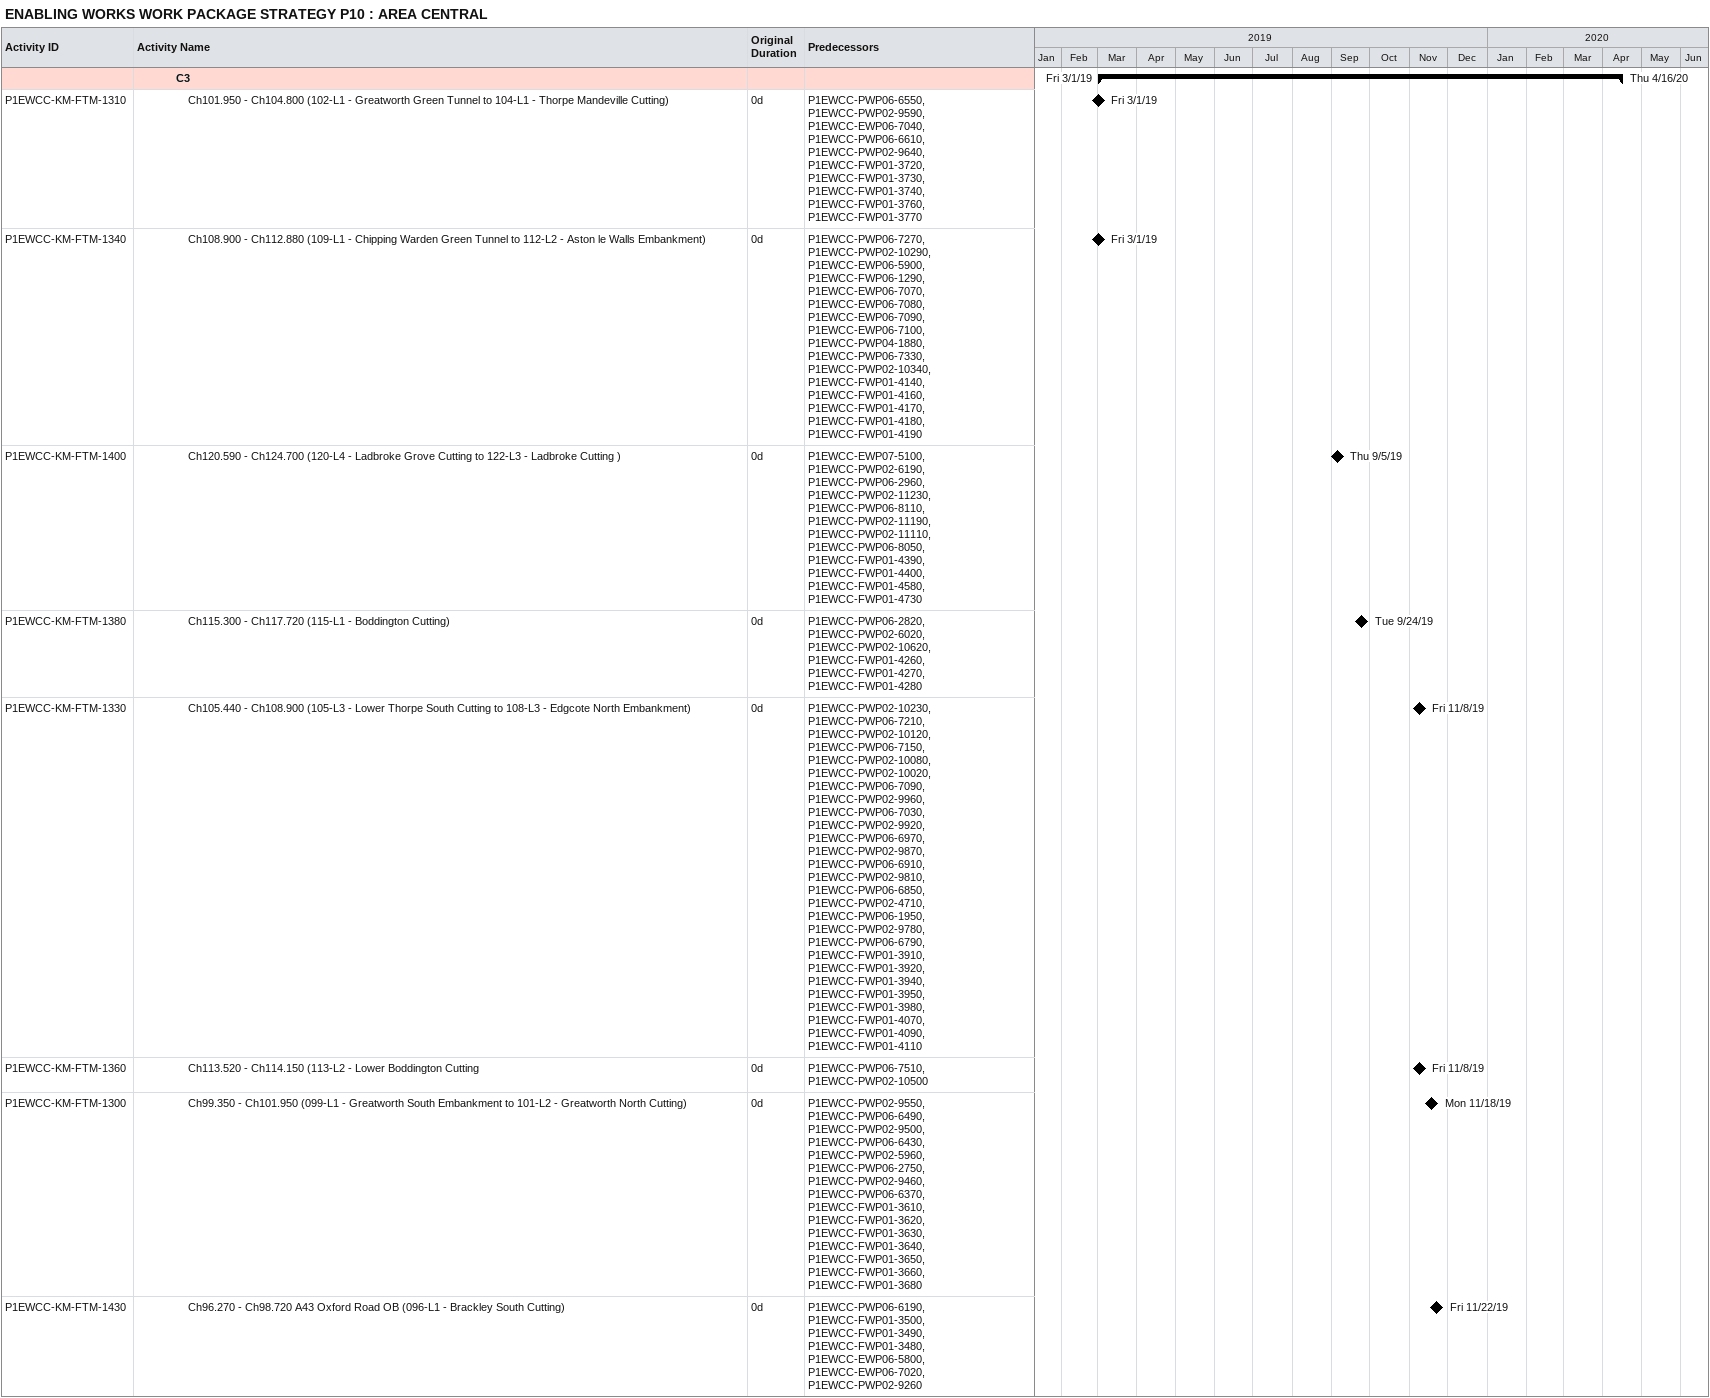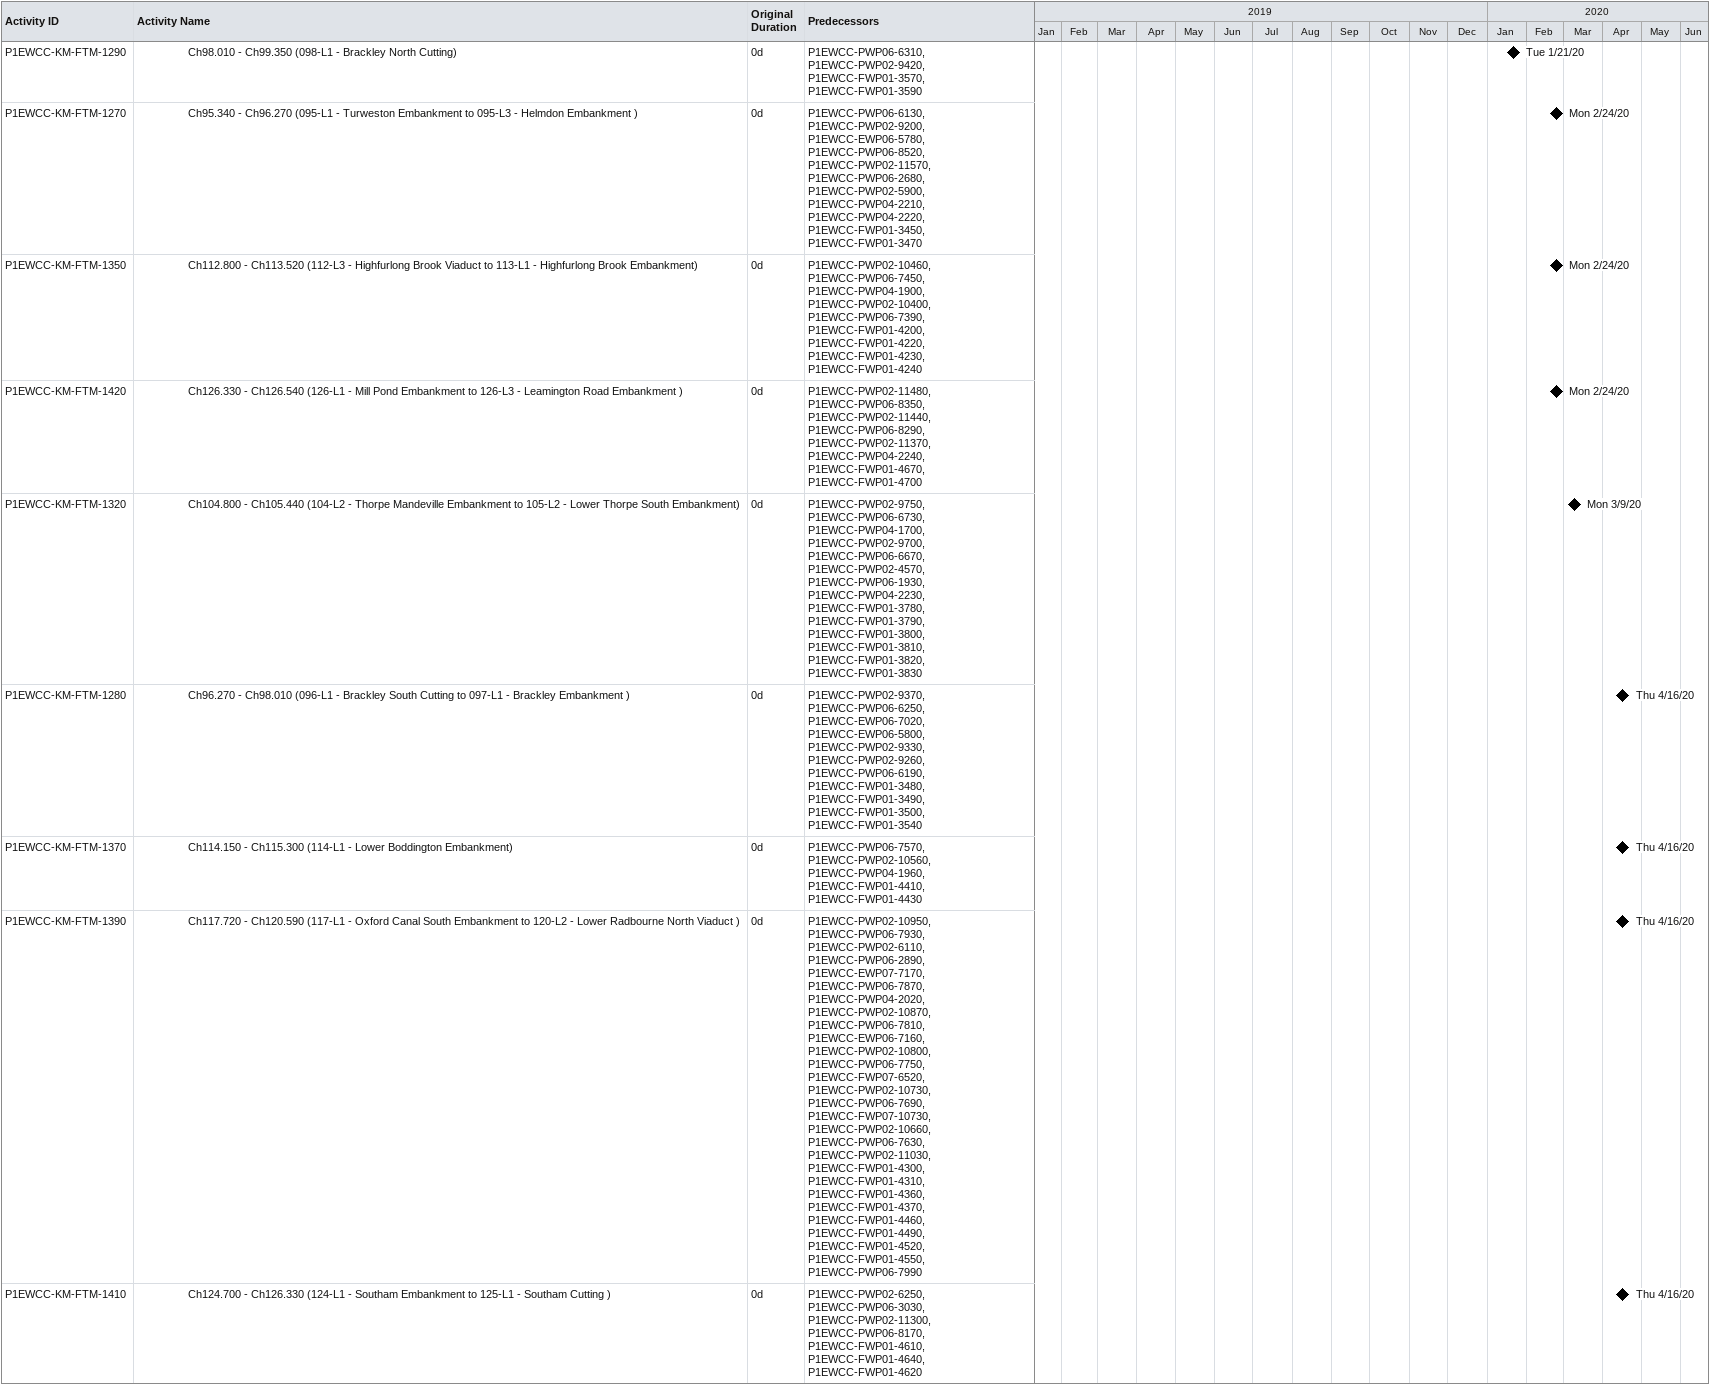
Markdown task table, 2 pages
ENABLING WORKS WORK PACKAGE STRATEGY P10 : AREA CENTRAL

| ID | Level | Task | Original duration | Start | Finish | Predecessors |
|---|---|---|---|---|---|---|
|  | 4 | **C3** |  | 2019-03-01 | 2020-04-16 |  |
| P1EWCC-KM-FTM-1310 | 5 | Ch101.950 - Ch104.800 (102-L1 - Greatworth Green Tunnel to 104-L1 - Thorpe Mandeville Cutting) | 0d | 2019-03-01 | 2019-03-01 | P1EWCC-PWP06-6550, P1EWCC-PWP02-9590, P1EWCC-EWP06-7040, P1EWCC-PWP06-6610, P1EWCC-PWP02-9640, P1EWCC-FWP01-3720, P1EWCC-FWP01-3730, P1EWCC-FWP01-3740, P1EWCC-FWP01-3760, P1EWCC-FWP01-3770 |
| P1EWCC-KM-FTM-1340 | 5 | Ch108.900 - Ch112.880 (109-L1 - Chipping Warden Green Tunnel to 112-L2 - Aston le Walls Embankment) | 0d | 2019-03-01 | 2019-03-01 | P1EWCC-PWP06-7270, P1EWCC-PWP02-10290, P1EWCC-EWP06-5900, P1EWCC-FWP06-1290, P1EWCC-EWP06-7070, P1EWCC-EWP06-7080, P1EWCC-EWP06-7090, P1EWCC-EWP06-7100, P1EWCC-PWP04-1880, P1EWCC-PWP06-7330, P1EWCC-PWP02-10340, P1EWCC-FWP01-4140, P1EWCC-FWP01-4160, P1EWCC-FWP01-4170, P1EWCC-FWP01-4180, P1EWCC-FWP01-4190 |
| P1EWCC-KM-FTM-1400 | 5 | Ch120.590 - Ch124.700 (120-L4 - Ladbroke Grove Cutting to 122-L3 - Ladbroke Cutting ) | 0d | 2019-09-05 | 2019-09-05 | P1EWCC-EWP07-5100, P1EWCC-PWP02-6190, P1EWCC-PWP06-2960, P1EWCC-PWP02-11230, P1EWCC-PWP06-8110, P1EWCC-PWP02-11190, P1EWCC-PWP02-11110, P1EWCC-PWP06-8050, P1EWCC-FWP01-4390, P1EWCC-FWP01-4400, P1EWCC-FWP01-4580, P1EWCC-FWP01-4730 |
| P1EWCC-KM-FTM-1380 | 5 | Ch115.300 - Ch117.720 (115-L1 - Boddington Cutting) | 0d | 2019-09-24 | 2019-09-24 | P1EWCC-PWP06-2820, P1EWCC-PWP02-6020, P1EWCC-PWP02-10620, P1EWCC-FWP01-4260, P1EWCC-FWP01-4270, P1EWCC-FWP01-4280 |
| P1EWCC-KM-FTM-1330 | 5 | Ch105.440 - Ch108.900 (105-L3 - Lower Thorpe South Cutting to 108-L3 - Edgcote North Embankment) | 0d | 2019-11-08 | 2019-11-08 | P1EWCC-PWP02-10230, P1EWCC-PWP06-7210, P1EWCC-PWP02-10120, P1EWCC-PWP06-7150, P1EWCC-PWP02-10080, P1EWCC-PWP02-10020, P1EWCC-PWP06-7090, P1EWCC-PWP02-9960, P1EWCC-PWP06-7030, P1EWCC-PWP02-9920, P1EWCC-PWP06-6970, P1EWCC-PWP02-9870, P1EWCC-PWP06-6910, P1EWCC-PWP02-9810, P1EWCC-PWP06-6850, P1EWCC-PWP02-4710, P1EWCC-PWP06-1950, P1EWCC-PWP02-9780, P1EWCC-PWP06-6790, P1EWCC-FWP01-3910, P1EWCC-FWP01-3920, P1EWCC-FWP01-3940, P1EWCC-FWP01-3950, P1EWCC-FWP01-3980, P1EWCC-FWP01-4070, P1EWCC-FWP01-4090, P1EWCC-FWP01-4110 |
| P1EWCC-KM-FTM-1360 | 5 | Ch113.520 - Ch114.150 (113-L2 - Lower Boddington Cutting | 0d | 2019-11-08 | 2019-11-08 | P1EWCC-PWP06-7510, P1EWCC-PWP02-10500 |
| P1EWCC-KM-FTM-1300 | 5 | Ch99.350 - Ch101.950 (099-L1 - Greatworth South Embankment to 101-L2 - Greatworth North Cutting) | 0d | 2019-11-18 | 2019-11-18 | P1EWCC-PWP02-9550, P1EWCC-PWP06-6490, P1EWCC-PWP02-9500, P1EWCC-PWP06-6430, P1EWCC-PWP02-5960, P1EWCC-PWP06-2750, P1EWCC-PWP02-9460, P1EWCC-PWP06-6370, P1EWCC-FWP01-3610, P1EWCC-FWP01-3620, P1EWCC-FWP01-3630, P1EWCC-FWP01-3640, P1EWCC-FWP01-3650, P1EWCC-FWP01-3660, P1EWCC-FWP01-3680 |
| P1EWCC-KM-FTM-1430 | 5 | Ch96.270 - Ch98.720 A43 Oxford Road OB (096-L1 - Brackley South Cutting) | 0d | 2019-11-22 | 2019-11-22 | P1EWCC-PWP06-6190, P1EWCC-FWP01-3500, P1EWCC-FWP01-3490, P1EWCC-FWP01-3480, P1EWCC-EWP06-5800, P1EWCC-EWP06-7020, P1EWCC-PWP02-9260 |
| P1EWCC-KM-FTM-1290 | 5 | Ch98.010 - Ch99.350 (098-L1 - Brackley North Cutting) | 0d | 2020-01-21 | 2020-01-21 | P1EWCC-PWP06-6310, P1EWCC-PWP02-9420, P1EWCC-FWP01-3570, P1EWCC-FWP01-3590 |
| P1EWCC-KM-FTM-1270 | 5 | Ch95.340 - Ch96.270 (095-L1 - Turweston Embankment to 095-L3 - Helmdon Embankment ) | 0d | 2020-02-24 | 2020-02-24 | P1EWCC-PWP06-6130, P1EWCC-PWP02-9200, P1EWCC-EWP06-5780, P1EWCC-PWP06-8520, P1EWCC-PWP02-11570, P1EWCC-PWP06-2680, P1EWCC-PWP02-5900, P1EWCC-PWP04-2210, P1EWCC-PWP04-2220, P1EWCC-FWP01-3450, P1EWCC-FWP01-3470 |
| P1EWCC-KM-FTM-1350 | 5 | Ch112.800 - Ch113.520 (112-L3 - Highfurlong Brook Viaduct to 113-L1 - Highfurlong Brook Embankment) | 0d | 2020-02-24 | 2020-02-24 | P1EWCC-PWP02-10460, P1EWCC-PWP06-7450, P1EWCC-PWP04-1900, P1EWCC-PWP02-10400, P1EWCC-PWP06-7390, P1EWCC-FWP01-4200, P1EWCC-FWP01-4220, P1EWCC-FWP01-4230, P1EWCC-FWP01-4240 |
| P1EWCC-KM-FTM-1420 | 5 | Ch126.330 - Ch126.540 (126-L1 - Mill Pond Embankment to 126-L3 - Leamington Road Embankment ) | 0d | 2020-02-24 | 2020-02-24 | P1EWCC-PWP02-11480, P1EWCC-PWP06-8350, P1EWCC-PWP02-11440, P1EWCC-PWP06-8290, P1EWCC-PWP02-11370, P1EWCC-PWP04-2240, P1EWCC-FWP01-4670, P1EWCC-FWP01-4700 |
| P1EWCC-KM-FTM-1320 | 5 | Ch104.800 - Ch105.440 (104-L2 - Thorpe Mandeville Embankment to 105-L2 - Lower Thorpe South Embankment) | 0d | 2020-03-09 | 2020-03-09 | P1EWCC-PWP02-9750, P1EWCC-PWP06-6730, P1EWCC-PWP04-1700, P1EWCC-PWP02-9700, P1EWCC-PWP06-6670, P1EWCC-PWP02-4570, P1EWCC-PWP06-1930, P1EWCC-PWP04-2230, P1EWCC-FWP01-3780, P1EWCC-FWP01-3790, P1EWCC-FWP01-3800, P1EWCC-FWP01-3810, P1EWCC-FWP01-3820, P1EWCC-FWP01-3830 |
| P1EWCC-KM-FTM-1280 | 5 | Ch96.270 - Ch98.010 (096-L1 - Brackley South Cutting to 097-L1 - Brackley Embankment ) | 0d | 2020-04-16 | 2020-04-16 | P1EWCC-PWP02-9370, P1EWCC-PWP06-6250, P1EWCC-EWP06-7020, P1EWCC-EWP06-5800, P1EWCC-PWP02-9330, P1EWCC-PWP02-9260, P1EWCC-PWP06-6190, P1EWCC-FWP01-3480, P1EWCC-FWP01-3490, P1EWCC-FWP01-3500, P1EWCC-FWP01-3540 |
| P1EWCC-KM-FTM-1370 | 5 | Ch114.150 - Ch115.300 (114-L1 - Lower Boddington Embankment) | 0d | 2020-04-16 | 2020-04-16 | P1EWCC-PWP06-7570, P1EWCC-PWP02-10560, P1EWCC-PWP04-1960, P1EWCC-FWP01-4410, P1EWCC-FWP01-4430 |
| P1EWCC-KM-FTM-1390 | 5 | Ch117.720 - Ch120.590 (117-L1 - Oxford Canal South Embankment to 120-L2 - Lower Radbourne North Viaduct ) | 0d | 2020-04-16 | 2020-04-16 | P1EWCC-PWP02-10950, P1EWCC-PWP06-7930, P1EWCC-PWP02-6110, P1EWCC-PWP06-2890, P1EWCC-EWP07-7170, P1EWCC-PWP06-7870, P1EWCC-PWP04-2020, P1EWCC-PWP02-10870, P1EWCC-PWP06-7810, P1EWCC-EWP06-7160, P1EWCC-PWP02-10800, P1EWCC-PWP06-7750, P1EWCC-FWP07-6520, P1EWCC-PWP02-10730, P1EWCC-PWP06-7690, P1EWCC-FWP07-10730, P1EWCC-PWP02-10660, P1EWCC-PWP06-7630, P1EWCC-PWP02-11030, P1EWCC-FWP01-4300, P1EWCC-FWP01-4310, P1EWCC-FWP01-4360, P1EWCC-FWP01-4370, P1EWCC-FWP01-4460, P1EWCC-FWP01-4490, P1EWCC-FWP01-4520, P1EWCC-FWP01-4550, P1EWCC-PWP06-7990 |
| P1EWCC-KM-FTM-1410 | 5 | Ch124.700 - Ch126.330 (124-L1 - Southam Embankment to 125-L1 - Southam Cutting ) | 0d | 2020-04-16 | 2020-04-16 | P1EWCC-PWP02-6250, P1EWCC-PWP06-3030, P1EWCC-PWP02-11300, P1EWCC-PWP06-8170, P1EWCC-FWP01-4610, P1EWCC-FWP01-4640, P1EWCC-FWP01-4620 |
